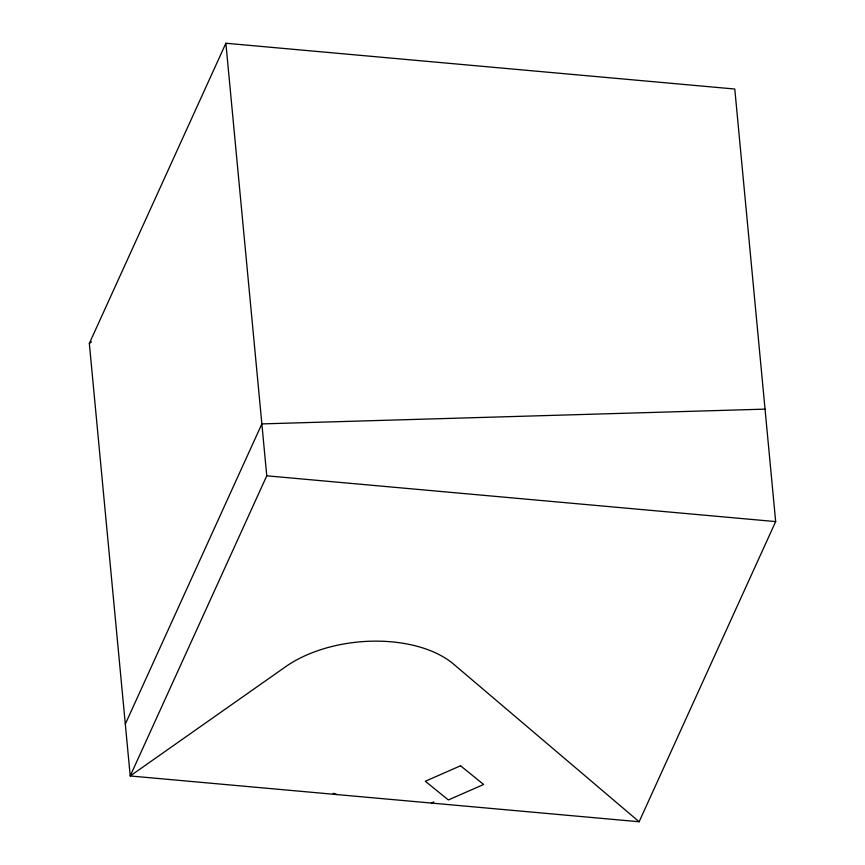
<?xml version="1.0" encoding="UTF-8"?>
<svg xmlns="http://www.w3.org/2000/svg" width="865" height="865" viewBox="0 0 865 865"><rect width="100%" height="100%" fill="white"/><g stroke="black" fill="none" stroke-linecap="round" stroke-linejoin="round"><path stroke-width="1.3" d="M89.333 343.405L225.873 43.25L734.785 89.03L775.667 521.595L639.127 821.75L130.215 775.97L89.333 343.405L91.539 341.848M125.317 724.059L261.857 423.904L765.038 409.134M225.873 43.25L266.766 475.815L130.215 775.97L285.807 666.591A105.703 60.172 -5.4 0 1 453.574 664.115L639.127 821.75M431.386 803.066L433.819 801.909M266.766 475.815L775.667 521.595M333.111 793.291L336.939 794.567M460.537 765.774L425.277 781.246L448.373 799.963L483.632 784.49L460.537 765.774"/></g></svg>
